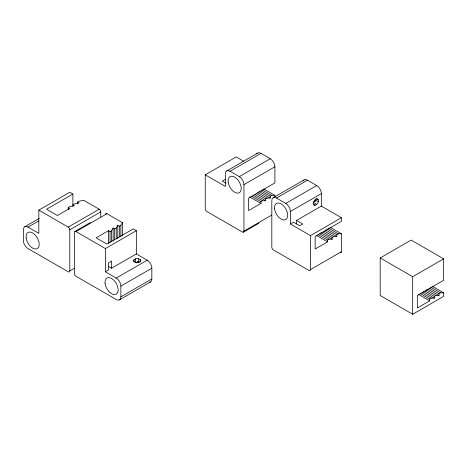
<?xml version="1.0" encoding="UTF-8"?>
<svg xmlns="http://www.w3.org/2000/svg" width="467" height="467" viewBox="0 0 467 467"><rect width="100%" height="100%" fill="white"/><g stroke="black" fill="none" stroke-linecap="round" stroke-linejoin="round"><path stroke-width="0.7" d="M108.496 266.441L111.59 268.227L136.358 253.925L136.358 230.692L133.264 228.9L106.943 244.095L96.109 237.837L108.496 230.692L110.043 231.585L111.59 230.692L113.137 228.007L114.684 228.9L116.236 228.007L117.783 225.327L119.33 226.221L120.877 225.327L122.424 222.648L106.943 213.711A2.189 1.267 60 0 0 105.454 214.143M74.212 268.356L69.793 270.913A2.189 1.267 60 0 1 68.246 271.806L27.997 248.567A6.567 3.794 60 0 1 23.35 240.523L23.35 229.799A6.567 3.794 60 0 1 27.997 227.114L38.831 233.372L38.831 210.132L69.793 192.258L72.887 194.044L72.887 206.297M72.887 194.044L46.572 209.239L57.406 215.497L69.793 208.346L68.246 207.453L68.246 209.613M24.71 226.793L39.246 218.398M27.997 227.114L38.738 220.914M68.246 207.453L69.793 206.56L74.434 205.667L72.887 204.768L74.434 203.875L79.081 202.982L77.534 202.088L77.534 203.53M77.534 202.088L79.081 201.195L83.727 200.302L99.202 209.239A2.189 1.267 60 0 1 100.755 211.919L100.755 216.968M38.831 210.132L68.246 227.114L99.202 209.239M69.793 270.913L69.793 229.799L100.755 211.919M74.889 231.474L90.37 222.537M136.358 253.925L147.193 260.183A6.567 3.794 60 0 1 151.839 268.227L151.839 278.957L120.877 296.831A6.567 3.794 60 0 1 116.236 299.51L75.987 276.271A2.189 1.267 60 0 1 74.434 273.592L74.434 232.478A2.189 1.267 60 0 1 75.987 231.585L106.943 213.711M271.753 215.083L243.949 231.136A2.189 1.267 60 0 1 242.402 232.029L206.793 211.475A2.189 1.267 60 0 1 205.246 208.79L205.246 174.827L236.209 156.953L243.756 161.308M226.734 170.928L257.696 153.053M205.246 174.827L225.374 186.444L225.374 173.934A6.567 3.794 60 0 1 230.015 171.255L260.977 153.374L270.265 158.739A6.567 3.794 60 0 1 274.911 166.783L274.911 182.871L248.596 198.066L248.596 210.576L260.977 203.431L260.977 201.639L251.614 196.233M75.987 231.585L105.396 248.567L136.358 230.692M225.374 179.299L222.274 181.085L225.993 183.227M230.015 171.255L239.302 176.614L270.265 158.739M243.949 231.136L243.949 184.658L274.911 166.783M105.396 248.567L105.396 271.806L108.496 270.014L108.496 262.868L111.59 261.076L111.59 268.227M134.035 261.905L134.035 259.74L135.588 258.846A2.189 1.267 0 0 1 138.681 258.846L140.228 259.74L140.228 261.648M105.396 271.806L116.236 278.058L147.193 260.183M260.977 201.639L262.524 200.746L265.624 200.746L265.624 198.96L256.26 193.554M265.624 198.96L267.171 198.066L270.265 198.066L270.265 196.28L260.901 190.875M270.265 196.28L271.817 195.387L274.911 195.387L274.911 196.817M273.177 197.739L304.134 179.865M120.877 296.831L120.877 286.102L151.839 268.227M330.239 227.33L341.476 233.815L341.476 251.69L310.514 269.57A2.189 1.267 60 0 1 308.967 270.463L273.364 249.903A2.189 1.267 60 0 1 271.817 247.224L271.817 200.746A6.567 3.794 60 0 1 276.458 198.066L307.42 180.192L316.708 185.551A6.567 3.794 60 0 1 321.354 193.595L321.354 206.11L296.586 220.412L296.586 223.985M276.458 198.066L285.746 203.425L316.708 185.551M119.517 299.837L150.479 281.963M243.494 232.14L258.975 223.203M318.185 234.667L327.542 240.073L327.542 241.859L315.161 249.01L315.161 236.495L341.476 221.305L341.476 217.727L310.514 235.602L290.392 223.985L290.392 211.469L321.354 193.595M315.161 205.217L316.708 204.324A2.189 1.267 -60 0 0 318.255 201.639L318.255 199.853A2.189 1.267 -60 0 0 316.708 198.96L315.161 199.853A2.189 1.267 -60 0 0 313.614 202.532L313.614 204.324A2.189 1.267 -60 0 0 315.161 205.217L313.281 204.132M290.392 223.985L293.486 222.199L299.68 225.771L302.774 223.985L296.586 220.412M327.542 240.073L329.095 239.18L332.189 239.18L332.189 237.394L322.825 231.988M332.189 237.394L333.736 236.5L336.835 236.5L336.835 234.708L326.847 228.947M336.835 234.708L338.382 233.815L341.476 233.815M432.395 286.306L443.65 292.803L443.65 296.382L412.688 314.256L380.179 295.488L380.179 257.947L411.141 240.073L443.65 258.841L443.65 280.293L417.335 295.488L417.335 307.998L429.716 300.847L429.716 299.061L420.341 293.65M380.179 257.947L412.688 276.715L443.65 258.841M429.716 299.061L431.263 298.168L434.363 298.168L434.363 296.382L424.982 290.964M434.363 296.382L435.909 295.488L439.003 295.488L439.003 293.696L429.628 288.285M439.003 293.696L440.556 292.803L443.65 292.803M316.054 198.58L318.255 199.853M315.499 200.051L318.255 201.639M321.354 206.11L341.476 217.727M313.579 202.515L316.708 204.324M263.674 188.896L274.911 195.387M262.454 189.981L271.817 195.387M328.394 228.048L338.382 233.815M430.551 287.03L440.556 292.803M259.033 191.581L270.265 198.066M325.598 230.009L336.835 236.5M427.754 288.991L439.003 295.488M257.807 192.661L267.171 198.066M324.372 231.089L333.736 236.5M425.904 289.709L435.909 295.488M255.011 194.622L265.624 200.746M320.952 232.694L332.189 239.18M423.108 291.671L434.363 298.168M253.161 195.34L262.524 200.746M319.732 233.774L329.095 239.18M421.888 292.751L431.263 298.168M249.74 196.94L260.977 203.431M316.311 235.374L327.542 241.859M418.467 294.35L429.716 300.847M412.688 276.715L412.688 314.256M310.514 235.602L310.514 269.57M138.681 258.846L138.681 262.022M135.588 258.846L135.588 262.46M122.424 222.648L122.424 235.619M120.877 225.327L120.877 236.862M119.33 226.221L119.33 237.032M117.783 225.327L117.783 238.304M116.236 228.007L116.236 238.818M114.684 228.9L114.684 239.717M113.137 228.007L113.137 240.984M111.59 230.692L111.59 241.503M110.043 231.585L110.043 242.396M108.496 230.692L108.496 243.663M116.236 278.058A6.567 3.794 60 0 1 120.877 286.102M151.839 278.957A6.567 3.794 60 0 1 149.329 282.266M135.821 262.518A2.154 0.701 -15.9 0 1 137.123 262.063A2.242 1.197 -14 0 1 138.6 262.092M137.561 261.648A9.305 5.37 60 0 1 139.405 262.39M134.035 259.74A2.189 1.267 0 0 0 134.035 261.526L135.588 262.419A2.189 1.267 0 0 0 138.681 262.419L140.228 261.526A2.189 1.267 0 0 0 140.228 259.74M68.246 227.114A2.189 1.267 60 0 1 69.793 229.799M239.302 176.614A6.567 3.794 60 0 1 243.949 184.658M256.85 153.894A6.567 3.794 60 0 1 260.977 153.374M341.476 251.69A2.189 1.267 60 0 1 340.209 252.717M285.746 203.425A6.567 3.794 60 0 1 290.392 211.469M303.101 181.085A6.567 3.794 60 0 1 307.42 180.192M313.643 202.281A2.154 0.701 -44.1 0 0 314.688 201.382A2.242 1.197 -46 0 0 315.406 200.086M315.546 199.181A9.305 5.37 60 0 1 315.073 201.744M105.093 283.551A9.305 5.37 60 0 0 115.734 294.397A9.305 5.37 60 0 0 113.942 280.363A9.305 5.37 60 0 0 105.093 283.551M26.14 237.972A9.305 5.37 60 0 0 36.788 248.812A9.305 5.37 60 0 0 34.99 234.784A9.305 5.37 60 0 0 26.14 237.972M228.165 182.107A9.305 5.37 60 0 0 238.806 192.953A9.305 5.37 60 0 0 237.008 178.919A9.305 5.37 60 0 0 228.165 182.107M274.608 208.918A9.305 5.37 60 0 0 285.249 219.764A9.305 5.37 60 0 0 283.451 205.731A9.305 5.37 60 0 0 274.608 208.918"/></g></svg>
